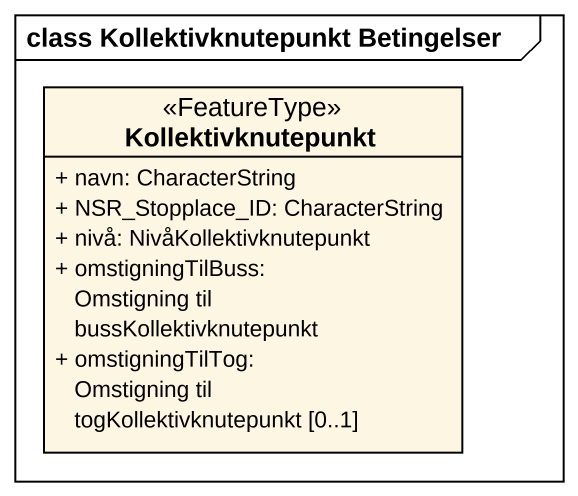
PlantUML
@startuml
mainframe class Kollektivknutepunkt Betingelser
hide circle
hide empty members
skinparam classAttributeIconSize 0
class Kollektivknutepunkt <<FeatureType>> {
  + navn: CharacterString
  + NSR_Stopplace_ID: CharacterString
  + nivå: NivåKollektivknutepunkt
  + omstigningTilBuss: Omstigning til bussKollektivknutepunkt
  + omstigningTilTog: Omstigning til togKollektivknutepunkt [0..1]
}
@enduml
